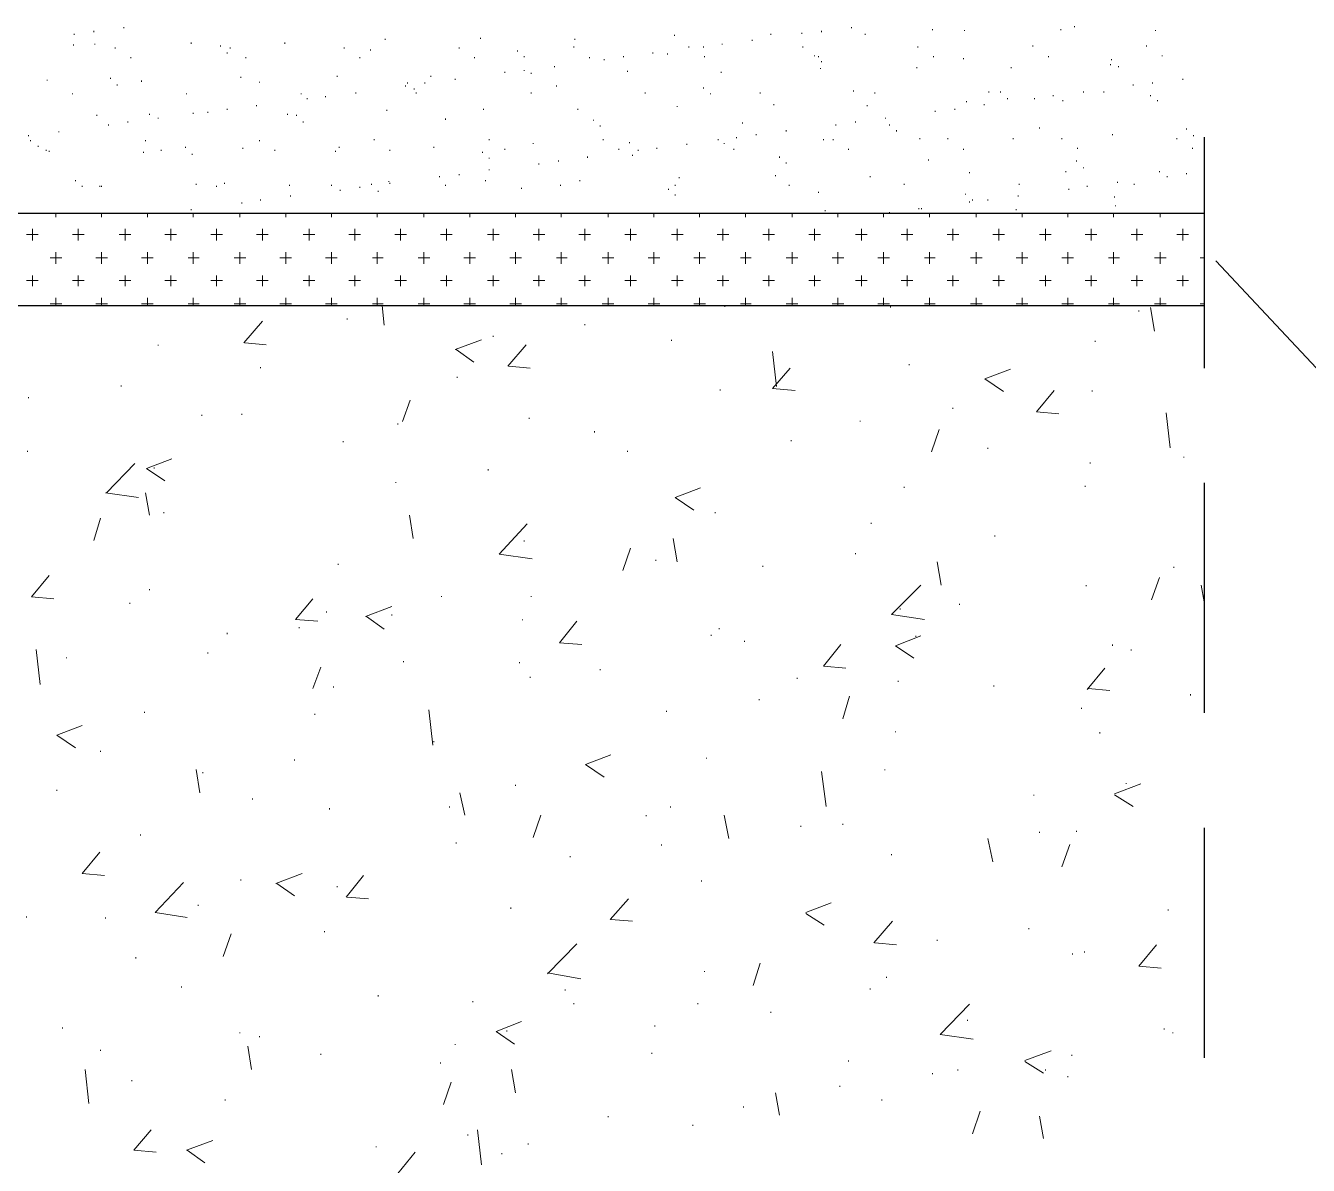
# Model space of a CAD drawing. Header units: millimetres. Extents: x 0.3 to 47.5, y 0.1 to 28.
# Drawn here: x 18.449 to 19.547, y 2.094 to 3.069 of the extents above; entities that cross this region are included whole.
import ezdxf

# ---------------------------------------------------------------- set-up
doc = ezdxf.new("R2010")
doc.units = ezdxf.units.MM
doc.layers.add('PDF _Geometria', color=7, linetype='Continuous')

msp = doc.modelspace()

# ---------------------------------------------------------------- linework, layer by layer
at = {"layer": 'PDF _Geometria', "lineweight": 25}
for points in [[(14.7325, 4.8766), (15.9325, 4.8766), (16.1683, 4.7407), (16.1683, 2.8291), (19.4575, 2.8291)], [(19.4575, 2.9732), (19.4575, 2.7757)], [(16.1683, 2.9082), (19.4575, 2.9082)], [(21.9242, 2.4232), (19.8842, 2.4232), (19.4675, 2.8674)], [(19.4575, 2.6774), (19.4575, 2.4807)], [(19.4575, 2.3824), (19.4575, 2.1857)]]:
    msp.add_lwpolyline(points, dxfattribs=at)
at = {"layer": 'PDF _Geometria', "lineweight": 9}
for points in [[(18.5075, 3.0632), (18.5075, 3.0641)], [(18.5333, 3.0666), (18.5333, 3.0674)], [(19.1133, 3.0616), (19.1133, 3.0624)], [(19.13, 3.0632), (19.13, 3.0641)], [(19.1558, 3.0666), (19.1558, 3.0674)], [(19.225, 3.0649), (19.225, 3.0657)], [(19.2525, 3.0641), (19.2525, 3.0649)], [(19.335, 3.0649), (19.335, 3.0657)], [(19.3467, 3.0674), (19.3467, 3.0682)], [(19.4158, 3.0641), (19.4158, 3.0649)], [(18.49, 3.0516), (18.49, 3.0524)], [(18.4908, 3.0607), (18.4908, 3.0616)], [(18.5083, 3.0524), (18.5083, 3.0532)], [(18.5908, 3.0532), (18.5908, 3.0541)], [(18.6158, 3.0507), (18.6158, 3.0516)], [(18.6708, 3.0532), (18.6708, 3.0541)], [(18.7567, 3.0566), (18.7567, 3.0574)], [(18.8383, 3.0574), (18.8383, 3.0582)], [(18.9192, 3.0566), (18.9192, 3.0574)], [(19.0042, 3.0599), (19.0042, 3.0607)], [(19.045, 3.0524), (19.045, 3.0532)], [(19.0708, 3.0557), (19.0708, 3.0566)], [(19.0867, 3.0607), (19.0867, 3.0616)], [(19.1675, 3.0607), (19.1675, 3.0616)], [(19.3108, 3.0507), (19.3108, 3.0516)], [(19.4083, 3.0507), (19.4083, 3.0516)], [(18.5258, 3.0491), (18.5258, 3.0499)], [(18.5392, 3.0407), (18.5392, 3.0416)], [(18.6217, 3.0449), (18.6217, 3.0457)], [(18.6242, 3.0491), (18.6242, 3.0499)], [(18.6375, 3.0407), (18.6375, 3.0416)], [(18.7217, 3.0491), (18.7217, 3.0499)], [(18.735, 3.0407), (18.735, 3.0416)], [(18.7442, 3.0474), (18.7442, 3.0482)], [(18.82, 3.0491), (18.82, 3.0499)], [(18.8333, 3.0407), (18.8333, 3.0416)], [(18.87, 3.0466), (18.87, 3.0474)], [(18.8758, 3.0416), (18.8758, 3.0424)], [(18.9183, 3.0499), (18.9183, 3.0507)], [(18.9317, 3.0407), (18.9317, 3.0416)], [(18.9608, 3.0416), (18.9608, 3.0424)], [(18.9858, 3.0449), (18.9858, 3.0457)], [(18.9983, 3.0441), (18.9983, 3.0449)], [(19.0167, 3.0499), (19.0167, 3.0507)], [(19.0292, 3.0499), (19.0292, 3.0507)], [(19.03, 3.0416), (19.03, 3.0424)], [(19.1142, 3.0499), (19.1142, 3.0507)], [(19.1242, 3.0424), (19.1242, 3.0432)], [(19.1275, 3.0416), (19.1275, 3.0424)], [(19.2125, 3.0499), (19.2125, 3.0507)], [(19.2258, 3.0416), (19.2258, 3.0424)], [(19.2517, 3.0399), (19.2517, 3.0407)], [(19.3242, 3.0416), (19.3242, 3.0424)], [(19.4217, 3.0424), (19.4217, 3.0432)], [(18.8758, 3.0299), (18.8758, 3.0307)], [(18.9017, 3.0332), (18.9017, 3.0341)], [(18.9442, 3.0391), (18.9442, 3.0399)], [(18.9642, 3.0291), (18.9642, 3.0299)], [(19.1292, 3.0316), (19.1292, 3.0324)], [(19.13, 3.0374), (19.13, 3.0382)], [(19.2117, 3.0324), (19.2117, 3.0332)], [(19.2925, 3.0324), (19.2925, 3.0332)], [(19.3775, 3.0349), (19.3775, 3.0357)], [(19.3783, 3.0391), (19.3783, 3.0399)], [(19.3842, 3.0332), (19.3842, 3.0341)], [(18.4675, 3.0216), (18.4675, 3.0224)], [(18.5217, 3.0232), (18.5217, 3.0241)], [(18.5275, 3.0174), (18.5275, 3.0182)], [(18.5483, 3.0207), (18.5483, 3.0216)], [(18.6333, 3.0241), (18.6333, 3.0249)], [(18.6492, 3.0199), (18.6492, 3.0207)], [(18.7158, 3.0249), (18.7158, 3.0257)], [(18.7758, 3.0191), (18.7758, 3.0199)], [(18.7908, 3.0191), (18.7908, 3.0199)], [(18.7958, 3.0249), (18.7958, 3.0257)], [(18.8167, 3.0224), (18.8167, 3.0232)], [(18.8592, 3.0282), (18.8592, 3.0291)], [(18.8817, 3.0274), (18.8817, 3.0282)], [(19.0442, 3.0282), (19.0442, 3.0291)], [(19.3967, 3.0174), (19.3967, 3.0182)], [(19.4133, 3.0191), (19.4133, 3.0199)], [(19.4392, 3.0224), (19.4392, 3.0232)], [(18.4892, 3.0099), (18.4892, 3.0107)], [(18.5867, 3.0099), (18.5867, 3.0107)], [(18.685, 3.0099), (18.685, 3.0107)], [(18.7058, 3.0074), (18.7058, 3.0082)], [(18.7317, 3.0107), (18.7317, 3.0116)], [(18.7742, 3.0166), (18.7742, 3.0174)], [(18.7817, 3.0141), (18.7817, 3.0149)], [(18.7833, 3.0107), (18.7833, 3.0116)], [(18.8817, 3.0107), (18.8817, 3.0116)], [(18.9033, 3.0166), (18.9033, 3.0174)], [(18.9792, 3.0107), (18.9792, 3.0116)], [(19.0292, 3.0149), (19.0292, 3.0157)], [(19.035, 3.0099), (19.035, 3.0107)], [(19.0775, 3.0107), (19.0775, 3.0116)], [(19.1575, 3.0124), (19.1575, 3.0132)], [(19.1758, 3.0107), (19.1758, 3.0116)], [(19.2733, 3.0116), (19.2733, 3.0124)], [(19.2833, 3.0116), (19.2833, 3.0124)], [(19.3283, 3.0082), (19.3283, 3.0091)], [(19.3542, 3.0116), (19.3542, 3.0124)], [(19.3717, 3.0116), (19.3717, 3.0124)], [(19.4117, 3.0082), (19.4117, 3.0091)], [(18.6217, 2.9966), (18.6217, 2.9974)], [(18.6467, 2.9999), (18.6467, 3.0007)], [(18.69, 3.0057), (18.69, 3.0066)], [(18.7583, 2.9957), (18.7583, 2.9966)], [(18.8408, 2.9966), (18.8408, 2.9974)], [(18.9217, 2.9966), (18.9217, 2.9974)], [(19.0067, 2.9991), (19.0067, 2.9999)], [(19.0892, 3.0007), (19.0892, 3.0016)], [(19.1692, 2.9999), (19.1692, 3.0007)], [(19.2442, 2.9966), (19.2442, 2.9974)], [(19.2542, 3.0032), (19.2542, 3.0041)], [(19.2692, 3.0007), (19.2692, 3.0016)], [(19.2892, 3.0057), (19.2892, 3.0066)], [(19.3125, 3.0057), (19.3125, 3.0066)], [(19.3367, 3.0041), (19.3367, 3.0049)], [(19.4175, 3.0041), (19.4175, 3.0049)], [(18.51, 2.9916), (18.51, 2.9924)], [(18.5367, 2.9857), (18.5367, 2.9866)], [(18.555, 2.9924), (18.555, 2.9932)], [(18.5625, 2.9891), (18.5625, 2.9899)], [(18.5925, 2.9932), (18.5925, 2.9941)], [(18.605, 2.9941), (18.605, 2.9949)], [(18.6733, 2.9924), (18.6733, 2.9932)], [(18.6808, 2.9916), (18.6808, 2.9924)], [(18.6867, 2.9857), (18.6867, 2.9866)], [(18.8083, 2.9882), (18.8083, 2.9891)], [(18.935, 2.9874), (18.935, 2.9882)], [(19.0625, 2.9849), (19.0625, 2.9857)], [(19.1592, 2.9857), (19.1592, 2.9866)], [(19.185, 2.9891), (19.185, 2.9899)], [(19.2275, 2.9949), (19.2275, 2.9957)], [(18.4517, 2.9741), (18.4517, 2.9749)], [(18.4775, 2.9774), (18.4775, 2.9782)], [(18.52, 2.9832), (18.52, 2.9841)], [(18.9408, 2.9824), (18.9408, 2.9832)], [(19.0742, 2.9749), (19.0742, 2.9757)], [(19.1, 2.9782), (19.1, 2.9791)], [(19.1425, 2.9832), (19.1425, 2.9841)], [(19.1883, 2.9832), (19.1883, 2.9841)], [(19.1942, 2.9782), (19.1942, 2.9791)], [(19.3167, 2.9807), (19.3167, 2.9816)], [(19.3792, 2.9749), (19.3792, 2.9757)], [(19.4425, 2.9799), (19.4425, 2.9807)], [(19.4483, 2.9741), (19.4483, 2.9749)], [(18.4533, 2.9699), (18.4533, 2.9707)], [(18.46, 2.9649), (18.46, 2.9657)], [(18.5517, 2.9699), (18.5517, 2.9707)], [(18.5858, 2.9641), (18.5858, 2.9649)], [(18.635, 2.9632), (18.635, 2.9641)], [(18.6492, 2.9699), (18.6492, 2.9707)], [(18.7175, 2.9641), (18.7175, 2.9649)], [(18.7475, 2.9707), (18.7475, 2.9716)], [(18.7983, 2.9641), (18.7983, 2.9649)], [(18.8458, 2.9707), (18.8458, 2.9716)], [(18.8833, 2.9674), (18.8833, 2.9682)], [(18.9433, 2.9707), (18.9433, 2.9716)], [(18.9658, 2.9682), (18.9658, 2.9691)], [(18.9892, 2.9632), (18.9892, 2.9641)], [(19.015, 2.9666), (19.015, 2.9674)], [(19.0417, 2.9707), (19.0417, 2.9716)], [(19.0467, 2.9674), (19.0467, 2.9682)], [(19.0575, 2.9724), (19.0575, 2.9732)], [(19.1317, 2.9707), (19.1317, 2.9716)], [(19.14, 2.9707), (19.14, 2.9716)], [(19.2142, 2.9716), (19.2142, 2.9724)], [(19.2383, 2.9716), (19.2383, 2.9724)], [(19.2942, 2.9716), (19.2942, 2.9724)], [(19.3358, 2.9716), (19.3358, 2.9724)], [(19.3492, 2.9632), (19.3492, 2.9641)], [(19.4342, 2.9716), (19.4342, 2.9724)], [(19.4475, 2.9632), (19.4475, 2.9641)], [(18.4667, 2.9616), (18.4667, 2.9624)], [(18.4692, 2.9607), (18.4692, 2.9616)], [(18.55, 2.9599), (18.55, 2.9607)], [(18.565, 2.9616), (18.565, 2.9624)], [(18.5917, 2.9582), (18.5917, 2.9591)], [(18.6625, 2.9616), (18.6625, 2.9624)], [(18.7142, 2.9607), (18.7142, 2.9616)], [(18.7608, 2.9616), (18.7608, 2.9624)], [(18.84, 2.9599), (18.84, 2.9607)], [(18.8458, 2.9549), (18.8458, 2.9557)], [(18.8592, 2.9624), (18.8592, 2.9632)], [(18.905, 2.9524), (18.905, 2.9532)], [(18.93, 2.9557), (18.93, 2.9566)], [(18.9567, 2.9624), (18.9567, 2.9632)], [(18.9683, 2.9574), (18.9683, 2.9582)], [(18.9733, 2.9616), (18.9733, 2.9624)], [(19.055, 2.9624), (19.055, 2.9632)], [(19.0942, 2.9557), (19.0942, 2.9566)], [(19.1533, 2.9624), (19.1533, 2.9632)], [(19.2217, 2.9532), (19.2217, 2.9541)], [(19.2517, 2.9624), (19.2517, 2.9632)], [(19.3483, 2.9524), (19.3483, 2.9532)], [(18.82, 2.9407), (18.82, 2.9416)], [(18.8458, 2.9449), (18.8458, 2.9457)], [(18.8883, 2.9499), (18.8883, 2.9507)], [(19.1, 2.9507), (19.1, 2.9516)], [(19.2567, 2.9424), (19.2567, 2.9432)], [(19.3392, 2.9432), (19.3392, 2.9441)], [(19.3542, 2.9466), (19.3542, 2.9474)], [(19.4192, 2.9432), (19.4192, 2.9441)], [(19.4425, 2.9416), (19.4425, 2.9424)], [(18.4917, 2.9357), (18.4917, 2.9366)], [(18.4975, 2.9307), (18.4975, 2.9316)], [(18.5125, 2.9307), (18.5125, 2.9316)], [(18.5142, 2.9307), (18.5142, 2.9316)], [(18.595, 2.9324), (18.595, 2.9332)], [(18.6125, 2.9307), (18.6125, 2.9316)], [(18.6192, 2.9332), (18.6192, 2.9341)], [(18.675, 2.9316), (18.675, 2.9324)], [(18.7108, 2.9316), (18.7108, 2.9324)], [(18.735, 2.9299), (18.735, 2.9307)], [(18.745, 2.9324), (18.745, 2.9332)], [(18.76, 2.9349), (18.76, 2.9357)], [(18.7608, 2.9332), (18.7608, 2.9341)], [(18.8033, 2.9391), (18.8033, 2.9399)], [(18.8083, 2.9316), (18.8083, 2.9324)], [(18.8425, 2.9357), (18.8425, 2.9366)], [(18.9067, 2.9316), (18.9067, 2.9324)], [(18.9233, 2.9357), (18.9233, 2.9366)], [(19.005, 2.9316), (19.005, 2.9324)], [(19.0083, 2.9382), (19.0083, 2.9391)], [(19.0908, 2.9399), (19.0908, 2.9407)], [(19.1025, 2.9316), (19.1025, 2.9324)], [(19.1717, 2.9391), (19.1717, 2.9399)], [(19.2008, 2.9324), (19.2008, 2.9332)], [(19.2992, 2.9324), (19.2992, 2.9332)], [(19.3575, 2.9307), (19.3575, 2.9316)], [(19.3833, 2.9341), (19.3833, 2.9349)], [(19.3975, 2.9324), (19.3975, 2.9332)], [(19.4258, 2.9391), (19.4258, 2.9399)], [(18.65, 2.9191), (18.65, 2.9199)], [(18.6758, 2.9224), (18.6758, 2.9232)], [(18.7183, 2.9274), (18.7183, 2.9282)], [(18.7508, 2.9266), (18.7508, 2.9274)], [(18.8733, 2.9291), (18.8733, 2.9299)], [(18.9992, 2.9282), (18.9992, 2.9291)], [(19.005, 2.9232), (19.005, 2.9241)], [(19.1275, 2.9257), (19.1275, 2.9266)], [(19.2533, 2.9241), (19.2533, 2.9249)], [(19.2592, 2.9191), (19.2592, 2.9199)], [(19.2725, 2.9191), (19.2725, 2.9199)], [(19.2983, 2.9224), (19.2983, 2.9232)], [(19.3417, 2.9282), (19.3417, 2.9291)], [(19.3808, 2.9216), (19.3808, 2.9224)], [(18.5908, 2.9107), (18.5908, 2.9116)], [(18.6342, 2.9166), (18.6342, 2.9174)], [(19.1333, 2.9099), (19.1333, 2.9107)], [(19.1883, 2.9082), (19.1883, 2.9091)], [(19.2133, 2.9116), (19.2133, 2.9124)], [(19.2158, 2.9116), (19.2158, 2.9124)], [(19.2567, 2.9174), (19.2567, 2.9182)], [(19.2967, 2.9107), (19.2967, 2.9116)], [(19.3817, 2.9141), (19.3817, 2.9149)], [(18.475, 2.9049), (18.475, 2.9082)], [(18.5142, 2.9049), (18.5142, 2.9082)], [(18.5533, 2.9049), (18.5533, 2.9082)], [(18.5925, 2.9049), (18.5925, 2.9082)], [(18.6325, 2.9049), (18.6325, 2.9082)], [(18.6717, 2.9049), (18.6717, 2.9082)], [(18.7108, 2.9049), (18.7108, 2.9082)], [(18.75, 2.9049), (18.75, 2.9082)], [(18.79, 2.9049), (18.79, 2.9082)], [(18.8292, 2.9049), (18.8292, 2.9082)], [(18.8683, 2.9049), (18.8683, 2.9082)], [(18.9075, 2.9049), (18.9075, 2.9082)], [(18.9475, 2.9049), (18.9475, 2.9082)], [(18.9867, 2.9049), (18.9867, 2.9082)], [(19.0258, 2.9049), (19.0258, 2.9082)], [(19.065, 2.9049), (19.065, 2.9082)], [(19.105, 2.9049), (19.105, 2.9082)], [(19.1442, 2.9049), (19.1442, 2.9082)], [(19.1833, 2.9049), (19.1833, 2.9082)], [(19.2225, 2.9049), (19.2225, 2.9082)], [(19.2625, 2.9049), (19.2625, 2.9082)], [(19.3017, 2.9049), (19.3017, 2.9082)], [(19.3408, 2.9049), (19.3408, 2.9082)], [(19.38, 2.9049), (19.38, 2.9082)], [(19.42, 2.9049), (19.42, 2.9082)], [(18.45, 2.8899), (18.46, 2.8899)], [(18.455, 2.8849), (18.455, 2.8949)], [(18.4892, 2.8899), (18.4992, 2.8899)], [(18.4942, 2.8849), (18.4942, 2.8949)], [(18.5292, 2.8899), (18.5392, 2.8899)], [(18.5342, 2.8849), (18.5342, 2.8949)], [(18.5683, 2.8899), (18.5783, 2.8899)], [(18.5733, 2.8849), (18.5733, 2.8949)], [(18.6075, 2.8899), (18.6175, 2.8899)], [(18.6125, 2.8849), (18.6125, 2.8949)], [(18.6467, 2.8899), (18.6567, 2.8899)], [(18.6517, 2.8849), (18.6517, 2.8949)], [(18.6867, 2.8899), (18.6967, 2.8899)], [(18.6917, 2.8849), (18.6917, 2.8949)], [(18.7258, 2.8899), (18.7358, 2.8899)], [(18.7308, 2.8849), (18.7308, 2.8949)], [(18.765, 2.8899), (18.775, 2.8899)], [(18.77, 2.8849), (18.77, 2.8949)], [(18.8042, 2.8899), (18.8142, 2.8899)], [(18.8092, 2.8849), (18.8092, 2.8949)], [(18.8442, 2.8899), (18.8542, 2.8899)], [(18.8492, 2.8849), (18.8492, 2.8949)], [(18.8833, 2.8899), (18.8933, 2.8899)], [(18.8883, 2.8849), (18.8883, 2.8949)], [(18.9225, 2.8899), (18.9325, 2.8899)], [(18.9275, 2.8849), (18.9275, 2.8949)], [(18.9617, 2.8899), (18.9717, 2.8899)], [(18.9667, 2.8849), (18.9667, 2.8949)], [(19.0017, 2.8899), (19.0117, 2.8899)], [(19.0067, 2.8849), (19.0067, 2.8949)], [(19.0408, 2.8899), (19.0508, 2.8899)], [(19.0458, 2.8849), (19.0458, 2.8949)], [(19.08, 2.8899), (19.09, 2.8899)], [(19.085, 2.8849), (19.085, 2.8949)], [(19.1192, 2.8899), (19.1292, 2.8899)], [(19.1242, 2.8849), (19.1242, 2.8949)], [(19.1592, 2.8899), (19.1692, 2.8899)], [(19.1642, 2.8849), (19.1642, 2.8949)], [(19.1983, 2.8899), (19.2083, 2.8899)], [(19.2033, 2.8849), (19.2033, 2.8949)], [(19.2375, 2.8899), (19.2475, 2.8899)], [(19.2425, 2.8849), (19.2425, 2.8949)], [(19.2767, 2.8899), (19.2867, 2.8899)], [(19.2817, 2.8849), (19.2817, 2.8949)], [(19.3167, 2.8899), (19.3267, 2.8899)], [(19.3217, 2.8849), (19.3217, 2.8949)], [(19.3558, 2.8899), (19.3658, 2.8899)], [(19.3608, 2.8849), (19.3608, 2.8949)], [(19.395, 2.8899), (19.405, 2.8899)], [(19.4, 2.8849), (19.4, 2.8949)], [(19.4342, 2.8899), (19.4442, 2.8899)], [(19.4392, 2.8849), (19.4392, 2.8949)], [(18.47, 2.8699), (18.48, 2.8699)], [(18.475, 2.8649), (18.475, 2.8749)], [(18.5092, 2.8699), (18.5192, 2.8699)], [(18.5142, 2.8649), (18.5142, 2.8749)], [(18.5483, 2.8699), (18.5583, 2.8699)], [(18.5533, 2.8649), (18.5533, 2.8749)], [(18.5883, 2.8699), (18.5975, 2.8699)], [(18.5925, 2.8649), (18.5925, 2.8749)], [(18.6275, 2.8699), (18.6375, 2.8699)], [(18.6325, 2.8649), (18.6325, 2.8749)], [(18.6667, 2.8699), (18.6767, 2.8699)], [(18.6717, 2.8649), (18.6717, 2.8749)], [(18.7058, 2.8699), (18.7158, 2.8699)], [(18.7108, 2.8649), (18.7108, 2.8749)], [(18.7458, 2.8699), (18.755, 2.8699)], [(18.75, 2.8649), (18.75, 2.8749)], [(18.785, 2.8699), (18.795, 2.8699)], [(18.79, 2.8649), (18.79, 2.8749)], [(18.8242, 2.8699), (18.8342, 2.8699)], [(18.8292, 2.8649), (18.8292, 2.8749)], [(18.8633, 2.8699), (18.8733, 2.8699)], [(18.8683, 2.8649), (18.8683, 2.8749)], [(18.9033, 2.8699), (18.9125, 2.8699)], [(18.9075, 2.8649), (18.9075, 2.8749)], [(18.9425, 2.8699), (18.9525, 2.8699)], [(18.9475, 2.8649), (18.9475, 2.8749)], [(18.9817, 2.8699), (18.9917, 2.8699)], [(18.9867, 2.8649), (18.9867, 2.8749)], [(19.0208, 2.8699), (19.0308, 2.8699)], [(19.0258, 2.8649), (19.0258, 2.8749)], [(19.0608, 2.8699), (19.07, 2.8699)], [(19.065, 2.8649), (19.065, 2.8749)], [(19.1, 2.8699), (19.11, 2.8699)], [(19.105, 2.8649), (19.105, 2.8749)], [(19.1392, 2.8699), (19.1492, 2.8699)], [(19.1442, 2.8649), (19.1442, 2.8749)], [(19.1783, 2.8699), (19.1883, 2.8699)], [(19.1833, 2.8649), (19.1833, 2.8749)], [(19.2183, 2.8699), (19.2275, 2.8699)], [(19.2225, 2.8649), (19.2225, 2.8749)], [(19.2575, 2.8699), (19.2675, 2.8699)], [(19.2625, 2.8649), (19.2625, 2.8749)], [(19.2967, 2.8699), (19.3067, 2.8699)], [(19.3017, 2.8649), (19.3017, 2.8749)], [(19.3358, 2.8699), (19.3458, 2.8699)], [(19.3408, 2.8649), (19.3408, 2.8749)], [(19.3758, 2.8699), (19.385, 2.8699)], [(19.38, 2.8649), (19.38, 2.8749)], [(19.415, 2.8699), (19.425, 2.8699)], [(19.42, 2.8649), (19.42, 2.8749)], [(19.4542, 2.8699), (19.4575, 2.8699)], [(18.455, 2.8457), (18.455, 2.8549)], [(18.4942, 2.8457), (18.4942, 2.8549)], [(18.5342, 2.8457), (18.5342, 2.8549)], [(18.5733, 2.8457), (18.5733, 2.8549)], [(18.6125, 2.8457), (18.6125, 2.8549)], [(18.6517, 2.8457), (18.6517, 2.8549)], [(18.6917, 2.8457), (18.6917, 2.8549)], [(18.7308, 2.8457), (18.7308, 2.8549)], [(18.77, 2.8457), (18.77, 2.8549)], [(18.8092, 2.8457), (18.8092, 2.8549)], [(18.8492, 2.8457), (18.8492, 2.8549)], [(18.8883, 2.8457), (18.8883, 2.8549)], [(18.9275, 2.8457), (18.9275, 2.8549)], [(18.9667, 2.8457), (18.9667, 2.8549)], [(19.0067, 2.8457), (19.0067, 2.8549)], [(19.0458, 2.8457), (19.0458, 2.8549)], [(19.085, 2.8457), (19.085, 2.8549)], [(19.1242, 2.8457), (19.1242, 2.8549)], [(19.1642, 2.8457), (19.1642, 2.8549)], [(19.2033, 2.8457), (19.2033, 2.8549)], [(19.2425, 2.8457), (19.2425, 2.8549)], [(19.2817, 2.8457), (19.2817, 2.8549)], [(19.3217, 2.8457), (19.3217, 2.8549)], [(19.3608, 2.8457), (19.3608, 2.8549)], [(19.4, 2.8457), (19.4, 2.8549)], [(19.4392, 2.8457), (19.4392, 2.8549)], [(18.45, 2.8507), (18.46, 2.8507)], [(18.4892, 2.8507), (18.4992, 2.8507)], [(18.5292, 2.8507), (18.5392, 2.8507)], [(18.5683, 2.8507), (18.5783, 2.8507)], [(18.6075, 2.8507), (18.6175, 2.8507)], [(18.6467, 2.8507), (18.6567, 2.8507)], [(18.6867, 2.8507), (18.6967, 2.8507)], [(18.7258, 2.8507), (18.7358, 2.8507)], [(18.765, 2.8507), (18.775, 2.8507)], [(18.8042, 2.8507), (18.8142, 2.8507)], [(18.8442, 2.8507), (18.8542, 2.8507)], [(18.8833, 2.8507), (18.8933, 2.8507)], [(18.9225, 2.8507), (18.9325, 2.8507)], [(18.9617, 2.8507), (18.9717, 2.8507)], [(19.0017, 2.8507), (19.0117, 2.8507)], [(19.0408, 2.8507), (19.0508, 2.8507)], [(19.08, 2.8507), (19.09, 2.8507)], [(19.1192, 2.8507), (19.1292, 2.8507)], [(19.1592, 2.8507), (19.1692, 2.8507)], [(19.1983, 2.8507), (19.2083, 2.8507)], [(19.2375, 2.8507), (19.2475, 2.8507)], [(19.2767, 2.8507), (19.2867, 2.8507)], [(19.3167, 2.8507), (19.3267, 2.8507)], [(19.3558, 2.8507), (19.3658, 2.8507)], [(19.395, 2.8507), (19.405, 2.8507)], [(19.4342, 2.8507), (19.4442, 2.8507)], [(18.475, 2.8291), (18.475, 2.8357)], [(18.5142, 2.8291), (18.5142, 2.8357)], [(18.5533, 2.8291), (18.5533, 2.8357)], [(18.5925, 2.8291), (18.5925, 2.8357)], [(18.6325, 2.8291), (18.6325, 2.8357)], [(18.6717, 2.8291), (18.6717, 2.8357)], [(18.7108, 2.8291), (18.7108, 2.8357)], [(18.75, 2.8291), (18.75, 2.8357)], [(18.79, 2.8291), (18.79, 2.8357)], [(18.8292, 2.8291), (18.8292, 2.8357)], [(18.8683, 2.8291), (18.8683, 2.8357)], [(18.9075, 2.8291), (18.9075, 2.8357)], [(18.9475, 2.8291), (18.9475, 2.8357)], [(18.9867, 2.8291), (18.9867, 2.8357)], [(19.0258, 2.8291), (19.0258, 2.8357)], [(19.065, 2.8291), (19.065, 2.8357)], [(19.105, 2.8291), (19.105, 2.8357)], [(19.1442, 2.8291), (19.1442, 2.8357)], [(19.1833, 2.8291), (19.1833, 2.8357)], [(19.2225, 2.8291), (19.2225, 2.8357)], [(19.2625, 2.8291), (19.2625, 2.8357)], [(19.3017, 2.8291), (19.3017, 2.8357)], [(19.3408, 2.8291), (19.3408, 2.8357)], [(19.38, 2.8291), (19.38, 2.8357)], [(19.42, 2.8291), (19.42, 2.8357)], [(18.47, 2.8307), (18.48, 2.8307)], [(18.5092, 2.8307), (18.5192, 2.8307)], [(18.5483, 2.8307), (18.5583, 2.8307)], [(18.5883, 2.8307), (18.5975, 2.8307)], [(18.6275, 2.8307), (18.6375, 2.8307)], [(18.6667, 2.8307), (18.6767, 2.8307)], [(18.7058, 2.8307), (18.7158, 2.8307)], [(18.7458, 2.8307), (18.755, 2.8307)], [(18.7558, 2.8124), (18.7542, 2.8291)], [(18.785, 2.8307), (18.795, 2.8307)], [(18.8242, 2.8307), (18.8342, 2.8307)], [(18.8633, 2.8307), (18.8733, 2.8307)], [(18.9033, 2.8307), (18.9125, 2.8307)], [(18.9425, 2.8307), (18.9525, 2.8307)], [(18.9817, 2.8307), (18.9917, 2.8307)], [(19.0208, 2.8307), (19.0308, 2.8307)], [(19.0475, 2.8282), (19.0475, 2.8291)], [(19.0608, 2.8307), (19.07, 2.8307)], [(19.1, 2.8307), (19.11, 2.8307)], [(19.1392, 2.8307), (19.1492, 2.8307)], [(19.1783, 2.8307), (19.1883, 2.8307)], [(19.1892, 2.8274), (19.1892, 2.8291)], [(19.2183, 2.8307), (19.2275, 2.8307)], [(19.2575, 2.8307), (19.2675, 2.8307)], [(19.2967, 2.8307), (19.3067, 2.8307)], [(19.3358, 2.8307), (19.3458, 2.8307)], [(19.3758, 2.8307), (19.385, 2.8307)], [(19.4017, 2.8241), (19.4017, 2.8249)], [(19.415, 2.8074), (19.4117, 2.8274)], [(19.415, 2.8307), (19.425, 2.8307)], [(19.4542, 2.8307), (19.4575, 2.8307)], [(18.6358, 2.7974), (18.6517, 2.8157)], [(18.7242, 2.8174), (18.7242, 2.8182)], [(18.9275, 2.8124), (18.9275, 2.8132)], [(18.8167, 2.7916), (18.8392, 2.7999)], [(18.8492, 2.8024), (18.8492, 2.8032)], [(19.0017, 2.7991), (19.0017, 2.7999)], [(19.3642, 2.7982), (19.3642, 2.7991)], [(18.5625, 2.7949), (18.5625, 2.7957)], [(18.6367, 2.7974), (18.655, 2.7957)], [(18.8175, 2.7916), (18.8325, 2.7807)], [(18.8617, 2.7774), (18.8775, 2.7957)], [(19.0917, 2.7599), (19.0883, 2.7899)], [(18.8625, 2.7774), (18.8808, 2.7757)], [(19.205, 2.7782), (19.205, 2.7791)], [(18.65, 2.7757), (18.65, 2.7766)], [(18.8183, 2.7674), (18.8183, 2.7682)], [(19.1075, 2.7566), (19.0883, 2.7582), (19.1033, 2.7757)], [(19.2858, 2.7557), (19.27, 2.7666), (19.2917, 2.7749)], [(18.5308, 2.7599), (18.5308, 2.7607)], [(19.0433, 2.7566), (19.0433, 2.7574)], [(19.3333, 2.7366), (19.3142, 2.7382), (19.3292, 2.7566)], [(19.3617, 2.7557), (19.3617, 2.7566)], [(18.4517, 2.7499), (18.4517, 2.7507)], [(18.7717, 2.7299), (18.7783, 2.7482)], [(18.6, 2.7349), (18.6, 2.7357)], [(18.6342, 2.7357), (18.6342, 2.7366)], [(18.88, 2.7324), (18.88, 2.7332)], [(19.2425, 2.7407), (19.2425, 2.7416)], [(19.4283, 2.7074), (19.425, 2.7374)], [(18.7675, 2.7274), (18.7675, 2.7282)], [(19.1633, 2.7299), (19.1633, 2.7307)], [(19.2242, 2.7041), (19.2308, 2.7232)], [(18.7208, 2.7124), (18.7208, 2.7132)], [(18.9358, 2.7207), (18.9358, 2.7216)], [(19.1042, 2.7132), (19.1042, 2.7141)], [(18.4508, 2.7041), (18.4508, 2.7049)], [(18.9642, 2.7041), (18.9642, 2.7049)], [(19.2725, 2.7066), (19.2725, 2.7074)], [(19.44, 2.6991), (19.44, 2.6999)], [(18.5183, 2.6691), (18.5425, 2.6941)], [(18.5683, 2.6791), (18.5525, 2.6899), (18.5742, 2.6982)], [(18.5592, 2.6899), (18.5592, 2.6907)], [(18.845, 2.6882), (18.845, 2.6891)], [(19.36, 2.6941), (19.36, 2.6949)], [(18.7658, 2.6774), (18.7658, 2.6782)], [(18.5175, 2.6691), (18.5458, 2.6649)], [(18.555, 2.6499), (18.5517, 2.6691)], [(19.0208, 2.6541), (19.005, 2.6649), (19.0267, 2.6732)], [(19.2008, 2.6732), (19.2008, 2.6741)], [(19.3558, 2.6741), (19.3558, 2.6749)], [(18.5075, 2.6282), (18.5133, 2.6474)], [(18.5675, 2.6516), (18.5675, 2.6524)], [(18.7808, 2.6299), (18.7775, 2.6499)], [(19.0392, 2.6516), (19.0392, 2.6524)], [(18.8825, 2.6124), (18.8542, 2.6166), (18.8783, 2.6424)], [(19.1725, 2.6424), (19.1725, 2.6432)], [(19.4575, 2.6391), (19.4575, 2.6399), (19.4575, 2.6407)], [(18.8758, 2.6274), (18.8758, 2.6282)], [(19.0067, 2.6099), (19.0033, 2.6299)], [(19.2783, 2.6316), (19.2783, 2.6324)], [(18.96, 2.6024), (18.9667, 2.6216)], [(19.1592, 2.6166), (19.1592, 2.6174)], [(18.7167, 2.6074), (18.7167, 2.6082)], [(18.9883, 2.6107), (18.9883, 2.6116)], [(19.08, 2.6057), (19.08, 2.6066)], [(19.2325, 2.5899), (19.2292, 2.6099)], [(19.4317, 2.6049), (19.4317, 2.6057)], [(18.4733, 2.5782), (18.4542, 2.5799), (18.4692, 2.5982)], [(19.4125, 2.5774), (19.4192, 2.5966)], [(18.555, 2.5857), (18.555, 2.5866)], [(18.805, 2.5799), (18.805, 2.5807)], [(18.8817, 2.5799), (18.8817, 2.5807)], [(19.2183, 2.5607), (19.19, 2.5649), (19.215, 2.5899)], [(19.3567, 2.5891), (19.3567, 2.5899)], [(19.4575, 2.5757), (19.455, 2.5899)], [(18.5383, 2.5741), (18.5383, 2.5749)], [(18.6992, 2.5591), (18.68, 2.5607), (18.695, 2.5782)], [(18.74, 2.5632), (18.7625, 2.5716)], [(19.1975, 2.5691), (19.1975, 2.5699)], [(19.2483, 2.5732), (19.2483, 2.5741)], [(18.7067, 2.5666), (18.7067, 2.5674)], [(18.7408, 2.5632), (18.7558, 2.5524)], [(18.7625, 2.5641), (18.7625, 2.5649)], [(18.8742, 2.5599), (18.8742, 2.5607)], [(18.925, 2.5391), (18.9058, 2.5407), (18.9208, 2.5591)], [(18.6217, 2.5482), (18.6217, 2.5491)], [(18.6833, 2.5532), (18.6833, 2.5541)], [(19.0358, 2.5466), (19.0358, 2.5474)], [(19.0425, 2.5524), (19.0425, 2.5532)], [(19.2092, 2.5274), (19.1933, 2.5382), (19.215, 2.5466)], [(19.2108, 2.5457), (19.2108, 2.5466)], [(19.0642, 2.5416), (19.0642, 2.5424)], [(19.1508, 2.5191), (19.1317, 2.5207), (19.1467, 2.5391)], [(19.3792, 2.5382), (19.3792, 2.5391)], [(18.4617, 2.5049), (18.4583, 2.5349)], [(18.4842, 2.5274), (18.4842, 2.5282)], [(18.605, 2.5316), (18.605, 2.5324)], [(18.7725, 2.5241), (18.7725, 2.5249)], [(19.395, 2.5341), (19.395, 2.5349)], [(18.695, 2.5016), (18.7017, 2.5199)], [(18.8717, 2.5232), (18.8717, 2.5241)], [(18.9408, 2.5174), (18.9408, 2.5182)], [(19.3575, 2.5007), (19.3725, 2.5191)], [(18.7125, 2.5024), (18.7125, 2.5032)], [(18.8808, 2.5107), (18.8808, 2.5116)], [(19.1092, 2.5099), (19.1092, 2.5107)], [(19.1958, 2.5074), (19.1958, 2.5082)], [(19.2775, 2.5032), (19.2775, 2.5041)], [(19.0767, 2.4916), (19.0767, 2.4924)], [(19.1483, 2.4757), (19.1542, 2.4949)], [(19.3583, 2.5016), (19.3767, 2.4999)], [(19.4458, 2.4957), (19.4458, 2.4966)], [(18.5508, 2.4807), (18.5508, 2.4816)], [(18.7975, 2.4532), (18.7942, 2.4832)], [(18.9975, 2.4816), (18.9975, 2.4824)], [(19.3525, 2.4841), (19.3525, 2.4849)], [(18.4917, 2.4507), (18.4758, 2.4616), (18.4975, 2.4699)], [(18.6967, 2.4791), (18.6967, 2.4799)], [(19.1933, 2.4641), (19.1933, 2.4649)], [(19.3683, 2.4632), (19.3683, 2.4641)], [(18.5133, 2.4474), (18.5133, 2.4482)], [(18.7983, 2.4557), (18.7983, 2.4566)], [(18.6792, 2.4399), (18.6792, 2.4407)], [(18.9442, 2.4257), (18.9283, 2.4366), (18.95, 2.4449)], [(19.0317, 2.4416), (19.0317, 2.4424)], [(18.5983, 2.4124), (18.595, 2.4324)], [(18.6008, 2.4291), (18.6008, 2.4299)], [(19.1342, 2.4007), (19.13, 2.4307)], [(19.1842, 2.4316), (19.1842, 2.4324)], [(18.4758, 2.4141), (18.4758, 2.4149)], [(18.8683, 2.4182), (18.8683, 2.4191)], [(19.3808, 2.4116), (19.4033, 2.4199)], [(19.3908, 2.4199), (19.3908, 2.4207)], [(18.6433, 2.4066), (18.6433, 2.4074)], [(18.825, 2.3932), (18.8208, 2.4124)], [(19.3117, 2.4099), (19.3117, 2.4107)], [(19.3808, 2.4107), (19.3967, 2.4007)], [(18.7092, 2.3982), (18.7092, 2.3991)], [(18.8117, 2.3999), (18.8117, 2.4007)], [(18.8833, 2.3741), (18.89, 2.3932)], [(18.98, 2.3924), (18.98, 2.3932)], [(19.0008, 2.3999), (19.0008, 2.4007)], [(19.0508, 2.3732), (19.0467, 2.3932)], [(19.1125, 2.3832), (19.1125, 2.3841)], [(19.1483, 2.3849), (19.1483, 2.3857)], [(18.5475, 2.3757), (18.5475, 2.3766)], [(19.2767, 2.3532), (19.2725, 2.3732)], [(19.3167, 2.3782), (19.3167, 2.3791)], [(19.3483, 2.3791), (19.3483, 2.3799)], [(18.5167, 2.3416), (18.4975, 2.3432), (18.5125, 2.3616)], [(18.8175, 2.3691), (18.8175, 2.3699)], [(18.9933, 2.3674), (18.9933, 2.3682)], [(19.19, 2.3591), (19.19, 2.3599)], [(19.3358, 2.3491), (19.3425, 2.3682)], [(18.915, 2.3574), (18.915, 2.3582)], [(18.6333, 2.3374), (18.6333, 2.3382)], [(18.6633, 2.3349), (18.6858, 2.3432)], [(18.7233, 2.3232), (18.7383, 2.3416)], [(18.5875, 2.3057), (18.56, 2.3099), (18.5842, 2.3357)], [(18.6642, 2.3349), (18.6792, 2.3241)], [(18.7158, 2.3316), (18.7158, 2.3324)], [(19.0275, 2.3366), (19.0275, 2.3374)], [(18.5967, 2.3157), (18.5967, 2.3166)], [(18.7242, 2.3232), (18.7425, 2.3216)], [(18.9492, 2.3041), (18.965, 2.3216)], [(19.1167, 2.3099), (19.1383, 2.3182)], [(18.45, 2.3057), (18.45, 2.3066)], [(18.5175, 2.3049), (18.5175, 2.3057)], [(18.8642, 2.3132), (18.8642, 2.3141)], [(19.1167, 2.3091), (19.1325, 2.2991)], [(19.4267, 2.3116), (19.4267, 2.3124)], [(18.705, 2.2932), (18.705, 2.2941)], [(18.95, 2.3041), (18.9683, 2.3024)], [(19.175, 2.2841), (19.1908, 2.3024)], [(19.3075, 2.2957), (19.3075, 2.2966)], [(18.6183, 2.2724), (18.625, 2.2916)], [(18.8958, 2.2574), (18.9208, 2.2832)], [(19.1758, 2.2841), (19.1942, 2.2824)], [(19.2292, 2.2857), (19.2292, 2.2866)], [(19.345, 2.2741), (19.345, 2.2749)], [(19.355, 2.2757), (19.355, 2.2766)], [(19.4208, 2.2624), (19.4017, 2.2641), (19.4167, 2.2824)], [(18.5433, 2.2707), (18.5433, 2.2716)], [(19.0717, 2.2474), (19.0775, 2.2666)], [(18.8958, 2.2582), (18.9242, 2.2532)], [(19.03, 2.2591), (19.03, 2.2599)], [(19.1858, 2.2541), (19.1858, 2.2549)], [(18.5825, 2.2457), (18.5825, 2.2466)], [(18.7508, 2.2382), (18.7508, 2.2391)], [(18.9108, 2.2432), (18.9108, 2.2441)], [(19.1717, 2.2441), (19.1717, 2.2449)], [(18.8317, 2.2332), (18.8317, 2.2341)], [(18.9183, 2.2316), (18.9183, 2.2324)], [(19.0242, 2.2316), (19.0242, 2.2324)], [(19.26, 2.2016), (19.2317, 2.2057), (19.2567, 2.2316)], [(19.0867, 2.2241), (19.0867, 2.2249)], [(19.255, 2.2174), (19.255, 2.2182)], [(18.4808, 2.2107), (18.4808, 2.2116)], [(18.6325, 2.2066), (18.6325, 2.2074)], [(18.8675, 2.1974), (18.8517, 2.2082), (18.8733, 2.2166)], [(18.8608, 2.2082), (18.8608, 2.2091)], [(18.9875, 2.2124), (18.9875, 2.2132)], [(19.4233, 2.2099), (19.4233, 2.2107)], [(19.4308, 2.2066), (19.4308, 2.2074)], [(18.6425, 2.1757), (18.6392, 2.1957)], [(18.6492, 2.2032), (18.6492, 2.2041)], [(18.8167, 2.1966), (18.8167, 2.1974)], [(18.5133, 2.1916), (18.5133, 2.1924)], [(18.7017, 2.1882), (18.7017, 2.1891)], [(18.985, 2.1891), (18.985, 2.1899)], [(19.3042, 2.1832), (19.3267, 2.1916)], [(19.3442, 2.1874), (19.3442, 2.1882)], [(18.5033, 2.1466), (18.5, 2.1757)], [(18.8042, 2.1807), (18.8042, 2.1816)], [(18.8683, 2.1557), (18.865, 2.1757)], [(19.1533, 2.1824), (19.1533, 2.1832)], [(19.2467, 2.1749), (19.2467, 2.1757)], [(19.3042, 2.1824), (19.32, 2.1724)], [(19.3217, 2.1749), (19.3217, 2.1757)], [(18.54, 2.1657), (18.54, 2.1666)], [(18.8067, 2.1457), (18.8133, 2.1649)], [(19.225, 2.1716), (19.225, 2.1724)], [(19.3408, 2.1691), (19.3408, 2.1699)], [(19.0942, 2.1366), (19.0908, 2.1557)], [(19.1458, 2.1607), (19.1458, 2.1616)], [(18.62, 2.1491), (18.62, 2.1499)], [(19.0633, 2.1432), (19.0633, 2.1441)], [(19.1817, 2.1491), (19.1817, 2.1499)], [(18.9475, 2.1349), (18.9475, 2.1357)], [(19.2592, 2.1207), (19.2658, 2.1399)], [(19.32, 2.1166), (19.3167, 2.1357)], [(18.5608, 2.1049), (18.5417, 2.1066), (18.5567, 2.1241)], [(18.8275, 2.1191), (18.8275, 2.1199)], [(18.8392, 2.0941), (18.8358, 2.1241)], [(19.02, 2.1274), (19.02, 2.1282)], [(18.5867, 2.1066), (18.6092, 2.1149)], [(18.7492, 2.1091), (18.7492, 2.1099)], [(18.8792, 2.1116), (18.8792, 2.1124)], [(18.5875, 2.1066), (18.6025, 2.0957)], [(18.7867, 2.0849), (18.7675, 2.0866), (18.7825, 2.1049)], [(18.8567, 2.1032), (18.8567, 2.1041)]]:
    msp.add_lwpolyline(points, dxfattribs=at)

doc.saveas('drawing.dxf')
